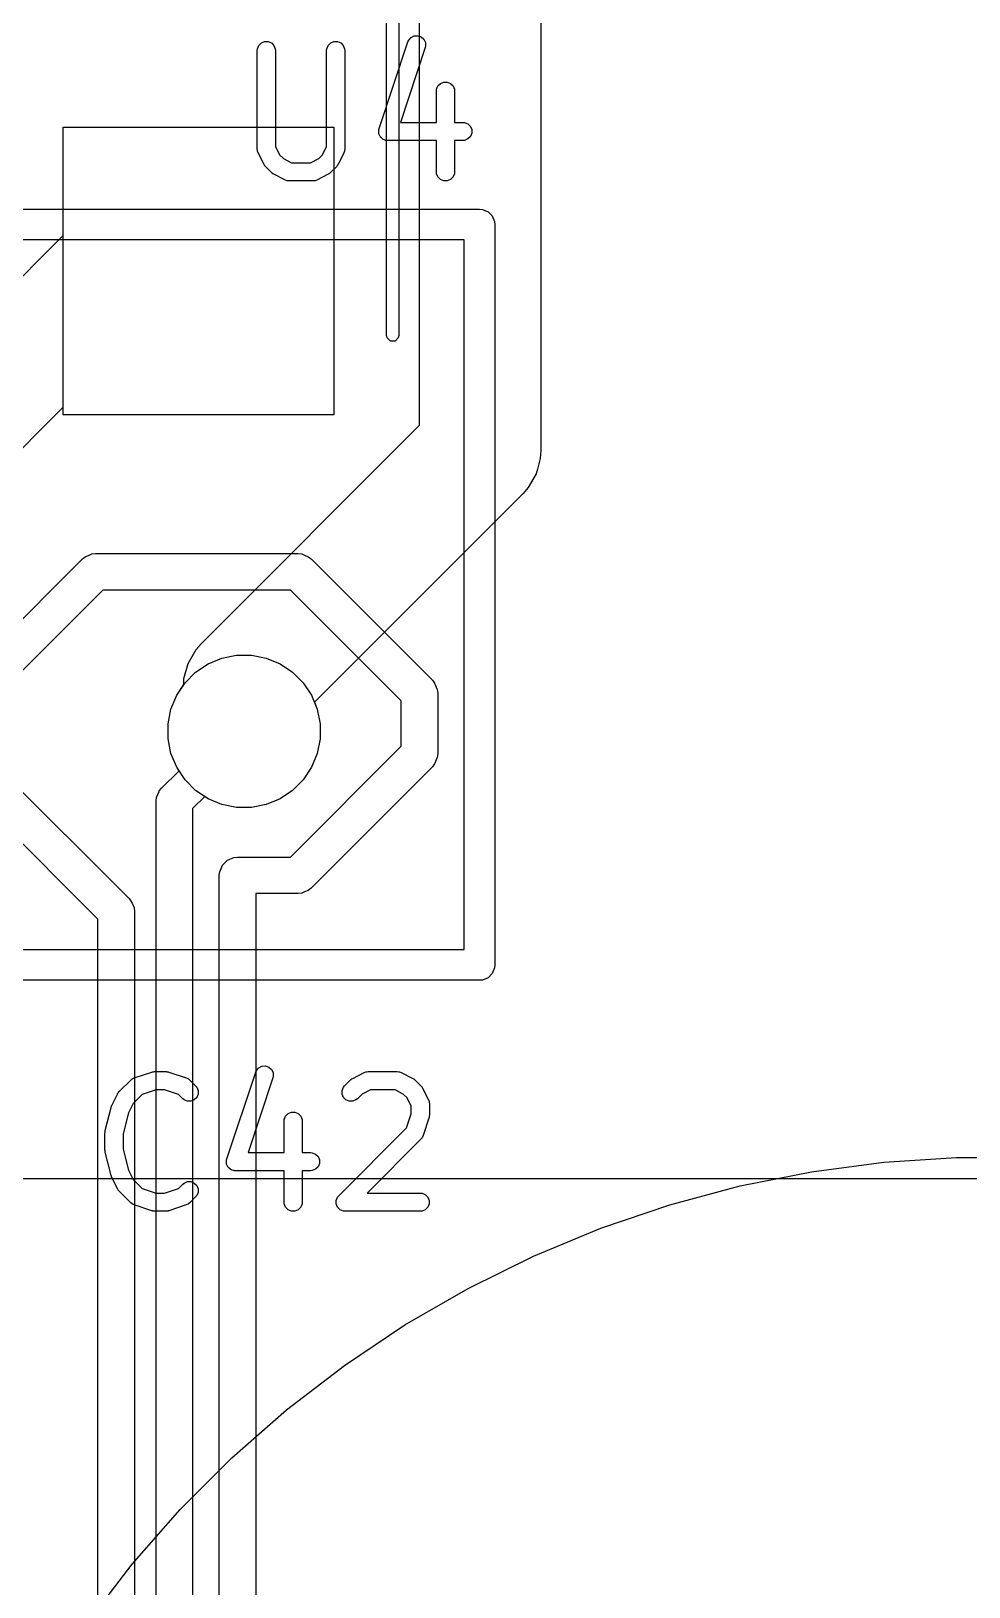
# Model space of a CAD drawing. Header units: inches. Extents: x 1.3 to 5.24, y -7.03 to -1.12.
# Drawn here: x 3.831 to 4.135, y -4.562 to -4.057 of the extents above; entities that cross this region are included whole.
import ezdxf

# ---------------------------------------------------------------- set-up
doc = ezdxf.new("R2010")
doc.units = ezdxf.units.IN
doc.header["$MEASUREMENT"] = 0
for name, color, linetype, true_color in [('B.Cu', 153, 'CONTINUOUS', 0x4d7fc4), ('B.Mask', 4, 'CONTINUOUS', 0x02ffee), ('B.Paste', 132, 'CONTINUOUS', 0x00c2c2), ('B.Silkscreen', 31, 'CONTINUOUS', 0xe8b2a7), ('F.Cu', 13, 'CONTINUOUS', 0xc83434), ('F.Mask', 201, 'CONTINUOUS', 0xd864ff), ('F.Silkscreen', 41, 'CONTINUOUS', 0xf2eda1), ('In1.Cu', 91, 'CONTINUOUS', 0x7fc87f), ('In2.Cu', 33, 'CONTINUOUS', 0xce7d2c)]:
    doc.layers.add(name, color=color, linetype=linetype, true_color=true_color)

msp = doc.modelspace()

# ---------------------------------------------------------------- linework, layer by layer
at = {"layer": 'B.Cu', "linetype": 'CONTINUOUS'}
for p, q in [((3.99606, -4.03161), (3.99606, -4.19291)), ((3.95669, -4.18476), (3.95669, -4.03976)), ((3.84111, -4.12318), (3.84111, -4.08807)), ((3.84111, -4.08807), (3.9289, -4.08807)), ((3.9289, -4.08807), (3.9289, -4.18138)), ((3.78587, -4.17842), (3.84111, -4.12318)), ((3.84111, -4.17886), (3.81947, -4.20049)), ((3.84111, -4.18138), (3.84111, -4.17886)), ((3.9289, -4.18138), (3.84111, -4.18138)), ((3.88587, -4.25559), (3.95669, -4.18476)), ((3.99606, -4.19291), (3.99589, -4.19548)), ((3.99589, -4.19548), (3.99496, -4.19898)), ((3.99589, -4.19548), (3.99589, -4.19548)), ((3.99456, -4.20045), (3.992, -4.2049)), ((3.99496, -4.19898), (3.99456, -4.20045)), ((3.9903, -4.20683), (3.92259, -4.27454)), ((3.99199, -4.2049), (3.9903, -4.20683)), ((3.992, -4.2049), (3.99199, -4.2049)), ((3.8816, -4.26197), (3.88417, -4.25752)), ((3.88417, -4.25752), (3.88587, -4.25559)), ((3.88027, -4.26694), (3.8816, -4.26197)), ((3.87791, -4.2723), (3.88027, -4.26878)), ((3.88027, -4.26878), (3.88027, -4.26694)), ((3.87605, -4.2768), (3.87791, -4.2723)), ((3.92259, -4.27454), (3.92352, -4.2768)), ((3.8751, -4.28156), (3.87605, -4.2768)), ((3.92352, -4.2768), (3.92447, -4.28156)), ((3.8751, -4.28643), (3.8751, -4.28156)), ((3.92447, -4.28156), (3.92447, -4.28643)), ((3.87605, -4.2912), (3.8751, -4.28643)), ((3.92447, -4.28643), (3.92352, -4.2912)), ((3.87791, -4.29569), (3.87605, -4.2912)), ((3.92352, -4.2912), (3.92166, -4.29569)), ((3.88061, -4.29973), (3.87791, -4.29569)), ((3.88405, -4.30317), (3.88061, -4.29973)), ((3.91896, -4.29973), (3.91552, -4.30317)), ((3.92166, -4.29569), (3.91896, -4.29973)), ((3.88809, -4.30587), (3.88405, -4.30317)), ((3.91552, -4.30317), (3.91148, -4.30587)), ((3.89259, -4.30773), (3.88809, -4.30587)), ((3.89736, -4.30868), (3.89259, -4.30773)), ((3.90222, -4.30868), (3.89736, -4.30868)), ((3.90699, -4.30773), (3.90222, -4.30868)), ((3.91148, -4.30587), (3.90699, -4.30773)), ((3.82669, -4.42913), (4.27503, -4.42913))]:
    msp.add_line(p, q, dxfattribs=at)
at = {"layer": 'B.Mask', "linetype": 'CONTINUOUS'}
for p, q in [((3.84111, -4.18138), (3.84111, -4.08807)), ((3.84111, -4.08807), (3.9289, -4.08807)), ((3.9289, -4.08807), (3.9289, -4.18138)), ((3.9289, -4.18138), (3.84111, -4.18138)), ((3.89259, -4.26026), (3.89736, -4.25931)), ((3.89736, -4.25931), (3.90222, -4.25931)), ((3.90222, -4.25931), (3.90699, -4.26026)), ((3.88405, -4.26482), (3.88809, -4.26212)), ((3.88809, -4.26212), (3.89259, -4.26026)), ((3.90699, -4.26026), (3.91148, -4.26212)), ((3.91148, -4.26212), (3.91552, -4.26482)), ((3.87791, -4.2723), (3.88061, -4.26826)), ((3.88061, -4.26826), (3.88405, -4.26482)), ((3.91552, -4.26482), (3.91896, -4.26826)), ((3.91896, -4.26826), (3.92166, -4.2723)), ((3.87605, -4.2768), (3.87791, -4.2723)), ((3.92166, -4.2723), (3.92352, -4.2768)), ((3.8751, -4.28156), (3.87605, -4.2768)), ((3.92352, -4.2768), (3.92447, -4.28156)), ((3.8751, -4.28643), (3.8751, -4.28156)), ((3.92447, -4.28156), (3.92447, -4.28643)), ((3.87605, -4.2912), (3.8751, -4.28643)), ((3.92447, -4.28643), (3.92352, -4.2912)), ((3.87791, -4.29569), (3.87605, -4.2912)), ((3.92352, -4.2912), (3.92166, -4.29569)), ((3.88061, -4.29973), (3.87791, -4.29569)), ((3.88405, -4.30317), (3.88061, -4.29973)), ((3.91896, -4.29973), (3.91552, -4.30317)), ((3.92166, -4.29569), (3.91896, -4.29973)), ((3.88809, -4.30587), (3.88405, -4.30317)), ((3.91552, -4.30317), (3.91148, -4.30587)), ((3.89259, -4.30773), (3.88809, -4.30587)), ((3.89736, -4.30868), (3.89259, -4.30773)), ((3.90222, -4.30868), (3.89736, -4.30868)), ((3.90699, -4.30773), (3.90222, -4.30868)), ((3.91148, -4.30587), (3.90699, -4.30773))]:
    msp.add_line(p, q, dxfattribs=at)
at = {"layer": 'B.Paste', "linetype": 'CONTINUOUS'}
for p, q in [((3.84111, -4.18138), (3.84111, -4.08807)), ((3.84111, -4.08807), (3.9289, -4.08807)), ((3.9289, -4.08807), (3.9289, -4.18138)), ((3.9289, -4.18138), (3.84111, -4.18138))]:
    msp.add_line(p, q, dxfattribs=at)
at = {"layer": 'B.Silkscreen', "linetype": 'CONTINUOUS'}
for p, q in [((3.94997, -3.91937), (3.94997, -4.15559)), ((3.94603, -4.15559), (3.94603, -3.93709)), ((3.94618, -4.15634), (3.94603, -4.15559)), ((3.94725, -4.15741), (3.94618, -4.15634)), ((3.94875, -4.15741), (3.94725, -4.15741)), ((3.94982, -4.15634), (3.94875, -4.15741)), ((3.94997, -4.15559), (3.94982, -4.15634))]:
    msp.add_line(p, q, dxfattribs=at)
at = {"layer": 'F.Cu', "linetype": 'CONTINUOUS'}
for p, q in [((3.89259, -4.26026), (3.89736, -4.25931)), ((3.89736, -4.25931), (3.90222, -4.25931)), ((3.90222, -4.25931), (3.90699, -4.26026)), ((3.88405, -4.26482), (3.88809, -4.26212)), ((3.88809, -4.26212), (3.89259, -4.26026)), ((3.90699, -4.26026), (3.91148, -4.26212)), ((3.91148, -4.26212), (3.91552, -4.26482)), ((3.87791, -4.2723), (3.88061, -4.26826)), ((3.88061, -4.26826), (3.88405, -4.26482)), ((3.91552, -4.26482), (3.91896, -4.26826)), ((3.91896, -4.26826), (3.92166, -4.2723)), ((3.87605, -4.2768), (3.87791, -4.2723)), ((3.92166, -4.2723), (3.92352, -4.2768)), ((3.8751, -4.28156), (3.87605, -4.2768)), ((3.92352, -4.2768), (3.92447, -4.28156)), ((3.8751, -4.28643), (3.8751, -4.28156)), ((3.92447, -4.28156), (3.92447, -4.28643)), ((3.87605, -4.2912), (3.8751, -4.28643)), ((3.92447, -4.28643), (3.92352, -4.2912)), ((3.87791, -4.29569), (3.87605, -4.2912)), ((3.92352, -4.2912), (3.92166, -4.29569)), ((3.88061, -4.29973), (3.87791, -4.29569)), ((3.88405, -4.30317), (3.88061, -4.29973)), ((3.91896, -4.29973), (3.91552, -4.30317)), ((3.92166, -4.29569), (3.91896, -4.29973)), ((3.88809, -4.30587), (3.88405, -4.30317)), ((3.91552, -4.30317), (3.91148, -4.30587)), ((3.89259, -4.30773), (3.88809, -4.30587)), ((3.89736, -4.30868), (3.89259, -4.30773)), ((3.90222, -4.30868), (3.89736, -4.30868)), ((3.90699, -4.30773), (3.90222, -4.30868)), ((3.91148, -4.30587), (3.90699, -4.30773)), ((3.5537, -4.42913), (4.31642, -4.42913))]:
    msp.add_line(p, q, dxfattribs=at)
at = {"layer": 'F.Mask', "linetype": 'CONTINUOUS'}
for p, q in [((3.89259, -4.26026), (3.89736, -4.25931)), ((3.89736, -4.25931), (3.90222, -4.25931)), ((3.90222, -4.25931), (3.90699, -4.26026)), ((3.88405, -4.26482), (3.88809, -4.26212)), ((3.88809, -4.26212), (3.89259, -4.26026)), ((3.90699, -4.26026), (3.91148, -4.26212)), ((3.91148, -4.26212), (3.91552, -4.26482)), ((3.87791, -4.2723), (3.88061, -4.26826)), ((3.88061, -4.26826), (3.88405, -4.26482)), ((3.91552, -4.26482), (3.91896, -4.26826)), ((3.91896, -4.26826), (3.92166, -4.2723)), ((3.87605, -4.2768), (3.87791, -4.2723)), ((3.92166, -4.2723), (3.92352, -4.2768)), ((3.8751, -4.28156), (3.87605, -4.2768)), ((3.92352, -4.2768), (3.92447, -4.28156)), ((3.8751, -4.28643), (3.8751, -4.28156)), ((3.92447, -4.28156), (3.92447, -4.28643)), ((3.87605, -4.2912), (3.8751, -4.28643)), ((3.92447, -4.28643), (3.92352, -4.2912)), ((3.87791, -4.29569), (3.87605, -4.2912)), ((3.92352, -4.2912), (3.92166, -4.29569)), ((3.88061, -4.29973), (3.87791, -4.29569)), ((3.88405, -4.30317), (3.88061, -4.29973)), ((3.91896, -4.29973), (3.91552, -4.30317)), ((3.92166, -4.29569), (3.91896, -4.29973)), ((3.88809, -4.30587), (3.88405, -4.30317)), ((3.91552, -4.30317), (3.91148, -4.30587)), ((3.89259, -4.30773), (3.88809, -4.30587)), ((3.89736, -4.30868), (3.89259, -4.30773)), ((3.90222, -4.30868), (3.89736, -4.30868)), ((3.90699, -4.30773), (3.90222, -4.30868)), ((3.91148, -4.30587), (3.90699, -4.30773))]:
    msp.add_line(p, q, dxfattribs=at)
at = {"layer": 'F.Silkscreen', "linetype": 'CONTINUOUS'}
for p, q in [((3.90412, -4.06261), (3.90456, -4.06154)), ((3.90456, -4.06154), (3.90537, -4.06073)), ((3.90537, -4.06073), (3.90644, -4.06029)), ((3.90644, -4.06029), (3.90759, -4.06029)), ((3.90759, -4.06029), (3.90865, -4.06073)), ((3.90865, -4.06073), (3.90947, -4.06154)), ((3.90947, -4.06154), (3.90991, -4.06261)), ((3.92661, -4.06261), (3.92705, -4.06154)), ((3.92705, -4.06154), (3.92787, -4.06073)), ((3.92787, -4.06073), (3.92893, -4.06029)), ((3.92893, -4.06029), (3.93008, -4.06029)), ((3.93008, -4.06029), (3.93115, -4.06073)), ((3.93115, -4.06073), (3.93196, -4.06154)), ((3.93196, -4.06154), (3.9324, -4.06261)), ((3.94358, -4.08849), (3.95295, -4.06037)), ((3.95856, -4.06224), (3.95048, -4.08648)), ((3.95295, -4.06037), (3.95319, -4.05984)), ((3.95319, -4.05984), (3.95395, -4.05897)), ((3.95395, -4.05897), (3.95498, -4.05846)), ((3.95498, -4.05846), (3.95612, -4.05838)), ((3.95612, -4.05838), (3.95722, -4.05874)), ((3.95722, -4.05874), (3.95809, -4.0595)), ((3.95809, -4.0595), (3.9586, -4.06053)), ((3.95869, -4.06168), (3.95856, -4.06224)), ((3.9586, -4.06053), (3.95869, -4.06168)), ((3.90406, -4.06318), (3.90412, -4.06261)), ((3.90406, -4.09505), (3.90406, -4.06318)), ((3.90991, -4.06261), (3.90996, -4.06318)), ((3.90996, -4.06318), (3.90996, -4.09436)), ((3.92656, -4.06318), (3.92661, -4.06261)), ((3.92656, -4.09436), (3.92656, -4.06318)), ((3.9324, -4.06261), (3.93246, -4.06318)), ((3.93246, -4.06318), (3.93246, -4.09505)), ((3.96218, -4.07631), (3.96223, -4.07573)), ((3.96218, -4.08648), (3.96218, -4.07631)), ((3.96223, -4.07573), (3.96267, -4.07466)), ((3.96267, -4.07466), (3.96349, -4.07385)), ((3.96349, -4.07385), (3.96455, -4.07341)), ((3.96455, -4.07341), (3.96571, -4.07341)), ((3.96571, -4.07341), (3.96677, -4.07385)), ((3.96677, -4.07385), (3.96758, -4.07466)), ((3.96758, -4.07466), (3.96803, -4.07573)), ((3.96803, -4.07573), (3.96808, -4.07631)), ((3.96808, -4.07631), (3.96808, -4.08648)), ((3.95048, -4.08648), (3.96218, -4.08648)), ((3.96808, -4.08648), (3.97075, -4.08648)), ((3.97075, -4.08648), (3.97133, -4.08653)), ((3.97133, -4.08653), (3.97239, -4.08697)), ((3.97239, -4.08697), (3.97321, -4.08779)), ((3.97321, -4.08779), (3.97365, -4.08885)), ((3.94345, -4.08906), (3.94349, -4.08891)), ((3.94349, -4.08953), (3.94345, -4.08906)), ((3.94349, -4.08885), (3.94352, -4.08878)), ((3.94349, -4.08891), (3.94349, -4.08885)), ((3.94349, -4.09), (3.94349, -4.08953)), ((3.94353, -4.0901), (3.94349, -4.09)), ((3.94352, -4.08878), (3.94358, -4.08849)), ((3.94353, -4.09021), (3.94353, -4.0901)), ((3.94375, -4.09063), (3.94353, -4.09021)), ((3.94393, -4.09107), (3.94375, -4.09063)), ((3.944, -4.09114), (3.94393, -4.09107)), ((3.94405, -4.09124), (3.944, -4.09114)), ((3.94441, -4.09155), (3.94405, -4.09124)), ((3.94474, -4.09188), (3.94441, -4.09155)), ((3.94484, -4.09192), (3.94474, -4.09188)), ((3.94492, -4.09199), (3.94484, -4.09192)), ((3.94537, -4.09214), (3.94492, -4.09199)), ((3.94581, -4.09232), (3.94537, -4.09214)), ((3.94596, -4.09234), (3.94581, -4.09232)), ((3.94601, -4.09236), (3.94596, -4.09234)), ((3.94609, -4.09235), (3.94601, -4.09236)), ((3.94638, -4.09238), (3.94609, -4.09235)), ((3.96218, -4.09238), (3.94638, -4.09238)), ((3.96218, -4.10255), (3.96218, -4.09238)), ((3.97075, -4.09238), (3.96808, -4.09238)), ((3.96808, -4.09238), (3.96808, -4.10255)), ((3.97133, -4.09232), (3.97075, -4.09238)), ((3.97239, -4.09188), (3.97133, -4.09232)), ((3.97321, -4.09107), (3.97239, -4.09188)), ((3.97365, -4.09), (3.97321, -4.09107)), ((3.97365, -4.08885), (3.97365, -4.09)), ((3.90412, -4.09563), (3.90406, -4.09505)), ((3.90416, -4.09573), (3.90412, -4.09563)), ((3.90416, -4.09583), (3.90416, -4.09573)), ((3.90437, -4.09637), (3.90416, -4.09583)), ((3.90625, -4.10012), (3.90437, -4.09637)), ((3.90996, -4.09436), (3.91131, -4.09705)), ((3.91131, -4.09705), (3.91251, -4.09825)), ((3.92401, -4.09825), (3.92521, -4.09705)), ((3.92521, -4.09705), (3.92656, -4.09436)), ((3.93215, -4.09637), (3.93028, -4.10012)), ((3.93236, -4.09583), (3.93215, -4.09637)), ((3.9324, -4.09563), (3.93236, -4.09573)), ((3.93236, -4.09573), (3.93236, -4.09583)), ((3.93246, -4.09505), (3.9324, -4.09563)), ((3.9064, -4.10037), (3.90625, -4.10012)), ((3.90643, -4.10044), (3.9064, -4.10037)), ((3.9065, -4.10052), (3.90643, -4.10044)), ((3.90655, -4.10061), (3.9065, -4.10052)), ((3.90661, -4.10066), (3.90655, -4.10061)), ((3.9068, -4.10089), (3.90661, -4.10066)), ((3.90867, -4.10277), (3.9068, -4.10089)), ((3.9089, -4.10295), (3.90867, -4.10277)), ((3.90895, -4.10301), (3.9089, -4.10295)), ((3.91251, -4.09825), (3.91521, -4.0996)), ((3.91521, -4.0996), (3.92131, -4.0996)), ((3.92131, -4.0996), (3.92401, -4.09825)), ((3.92762, -4.10295), (3.92757, -4.10301)), ((3.92785, -4.10277), (3.92762, -4.10295)), ((3.92972, -4.10089), (3.92785, -4.10277)), ((3.92991, -4.10066), (3.92972, -4.10089)), ((3.92997, -4.10061), (3.92991, -4.10066)), ((3.93002, -4.10052), (3.92997, -4.10061)), ((3.93009, -4.10044), (3.93002, -4.10052)), ((3.93012, -4.10037), (3.93009, -4.10044)), ((3.93028, -4.10012), (3.93012, -4.10037)), ((3.96223, -4.10313), (3.96218, -4.10255)), ((3.96808, -4.10255), (3.96803, -4.10313)), ((3.90904, -4.10307), (3.90895, -4.10301)), ((3.90912, -4.10313), (3.90904, -4.10307)), ((3.90919, -4.10316), (3.90912, -4.10313)), ((3.90944, -4.10332), (3.90919, -4.10316)), ((3.91319, -4.10519), (3.90944, -4.10332)), ((3.91373, -4.1054), (3.91319, -4.10519)), ((3.91384, -4.10541), (3.91373, -4.1054)), ((3.91393, -4.10545), (3.91384, -4.10541)), ((3.91451, -4.1055), (3.91393, -4.10545)), ((3.92201, -4.1055), (3.91451, -4.1055)), ((3.92259, -4.10545), (3.92201, -4.1055)), ((3.92268, -4.10541), (3.92259, -4.10545)), ((3.92279, -4.1054), (3.92268, -4.10541)), ((3.92333, -4.10519), (3.92279, -4.1054)), ((3.92708, -4.10332), (3.92333, -4.10519)), ((3.92733, -4.10316), (3.92708, -4.10332)), ((3.9274, -4.10313), (3.92733, -4.10316)), ((3.92748, -4.10307), (3.9274, -4.10313)), ((3.92757, -4.10301), (3.92748, -4.10307)), ((3.96267, -4.10419), (3.96223, -4.10313)), ((3.96349, -4.10501), (3.96267, -4.10419)), ((3.96455, -4.10545), (3.96349, -4.10501)), ((3.96571, -4.10545), (3.96455, -4.10545)), ((3.96677, -4.10501), (3.96571, -4.10545)), ((3.96758, -4.10419), (3.96677, -4.10501)), ((3.96803, -4.10313), (3.96758, -4.10419)), ((3.52341, -4.11463), (3.97616, -4.11463)), ((3.97616, -4.11463), (3.97714, -4.11472)), ((3.97714, -4.11472), (3.97894, -4.11547)), ((3.97894, -4.11547), (3.98032, -4.11685)), ((3.98032, -4.11685), (3.98107, -4.11865)), ((3.98107, -4.11865), (3.98116, -4.11963)), ((3.98116, -4.11963), (3.98116, -4.35978)), ((3.97116, -4.12463), (3.52841, -4.12463)), ((3.97116, -4.35478), (3.97116, -4.12463)), ((3.52841, -4.35478), (3.97116, -4.35478)), ((3.98116, -4.35978), (3.98107, -4.36076)), ((3.97616, -4.36478), (3.52341, -4.36478)), ((3.97714, -4.36469), (3.97616, -4.36478)), ((3.97894, -4.36394), (3.97714, -4.36469)), ((3.98032, -4.36256), (3.97894, -4.36394)), ((3.98107, -4.36076), (3.98032, -4.36256)), ((3.86415, -4.39645), (3.86978, -4.39457)), ((3.86978, -4.39457), (3.87006, -4.39451)), ((3.87006, -4.39451), (3.87013, -4.39448)), ((3.87013, -4.39448), (3.87024, -4.39447)), ((3.87024, -4.39447), (3.87034, -4.39445)), ((3.87034, -4.39445), (3.87042, -4.39445)), ((3.87042, -4.39445), (3.87071, -4.39442)), ((3.87071, -4.39442), (3.87446, -4.39442)), ((3.87446, -4.39442), (3.87475, -4.39445)), ((3.87475, -4.39445), (3.87483, -4.39445)), ((3.87483, -4.39445), (3.87493, -4.39447)), ((3.87493, -4.39447), (3.87503, -4.39448)), ((3.87503, -4.39448), (3.87511, -4.39451)), ((3.87511, -4.39451), (3.87539, -4.39457)), ((3.87539, -4.39457), (3.88102, -4.39645)), ((3.89415, -4.42269), (3.90353, -4.39457)), ((3.90353, -4.39457), (3.90376, -4.39404)), ((3.90376, -4.39404), (3.90452, -4.39317)), ((3.90452, -4.39317), (3.90555, -4.39265)), ((3.90555, -4.39265), (3.9067, -4.39257)), ((3.9067, -4.39257), (3.90779, -4.39293)), ((3.90779, -4.39293), (3.90866, -4.39369)), ((3.90866, -4.39369), (3.90918, -4.39472)), ((3.90918, -4.39472), (3.90926, -4.39587)), ((3.93501, -4.39661), (3.93875, -4.39473)), ((3.93875, -4.39473), (3.9393, -4.39453)), ((3.9393, -4.39453), (3.9394, -4.39452)), ((3.9394, -4.39452), (3.9395, -4.39448)), ((3.9395, -4.39448), (3.94008, -4.39442)), ((3.94008, -4.39442), (3.94945, -4.39442)), ((3.94945, -4.39442), (3.95003, -4.39448)), ((3.95003, -4.39448), (3.95012, -4.39452)), ((3.95012, -4.39452), (3.95023, -4.39453)), ((3.95023, -4.39453), (3.95077, -4.39473)), ((3.95077, -4.39473), (3.95452, -4.39661)), ((3.85925, -4.40091), (3.863, -4.39716)), ((3.863, -4.39716), (3.86344, -4.39679)), ((3.86344, -4.39679), (3.86354, -4.39675)), ((3.86354, -4.39675), (3.86362, -4.39668)), ((3.86362, -4.39668), (3.86415, -4.39645)), ((3.87119, -4.40033), (3.86668, -4.40183)), ((3.87398, -4.40033), (3.87119, -4.40033)), ((3.87849, -4.40183), (3.87398, -4.40033)), ((3.88102, -4.39645), (3.88155, -4.39668)), ((3.88155, -4.39668), (3.88163, -4.39675)), ((3.88163, -4.39675), (3.88172, -4.39679)), ((3.88172, -4.39679), (3.88217, -4.39716)), ((3.88217, -4.39716), (3.88405, -4.39904)), ((3.88405, -4.39904), (3.88441, -4.39948)), ((3.88441, -4.39948), (3.88485, -4.40055)), ((3.88485, -4.40055), (3.88485, -4.4017)), ((3.90913, -4.39643), (3.90105, -4.42067)), ((3.90926, -4.39587), (3.90913, -4.39643)), ((3.93155, -4.40055), (3.932, -4.39948)), ((3.93155, -4.4017), (3.93155, -4.40055)), ((3.932, -4.39948), (3.93236, -4.39904)), ((3.93236, -4.39904), (3.93424, -4.39716)), ((3.93424, -4.39716), (3.93446, -4.39698)), ((3.93446, -4.39698), (3.93452, -4.39692)), ((3.93452, -4.39692), (3.9346, -4.39686)), ((3.9346, -4.39686), (3.93469, -4.39679)), ((3.93469, -4.39679), (3.93476, -4.39676)), ((3.93476, -4.39676), (3.93501, -4.39661)), ((3.94077, -4.40033), (3.93807, -4.40168)), ((3.94875, -4.40033), (3.94077, -4.40033)), ((3.95145, -4.40168), (3.94875, -4.40033)), ((3.95452, -4.39661), (3.95477, -4.39676)), ((3.95477, -4.39676), (3.95484, -4.39679)), ((3.95484, -4.39679), (3.95492, -4.39686)), ((3.95492, -4.39686), (3.95501, -4.39692)), ((3.95501, -4.39692), (3.95506, -4.39698)), ((3.95506, -4.39698), (3.95529, -4.39716)), ((3.95529, -4.39716), (3.95716, -4.39904)), ((3.95716, -4.39904), (3.95735, -4.39926)), ((3.95735, -4.39926), (3.95741, -4.39931)), ((3.95741, -4.39931), (3.95746, -4.3994)), ((3.95746, -4.3994), (3.95753, -4.39948)), ((3.95753, -4.39948), (3.95756, -4.39956)), ((3.95756, -4.39956), (3.95771, -4.3998)), ((3.95771, -4.3998), (3.95959, -4.40355)), ((3.85661, -4.40597), (3.8567, -4.40573)), ((3.8567, -4.40573), (3.85679, -4.40549)), ((3.85679, -4.40549), (3.8568, -4.40547)), ((3.8568, -4.40547), (3.85682, -4.40543)), ((3.85682, -4.40543), (3.85869, -4.40168)), ((3.85869, -4.40168), (3.85885, -4.40143)), ((3.85885, -4.40143), (3.85888, -4.40136)), ((3.85888, -4.40136), (3.85895, -4.40128)), ((3.85895, -4.40128), (3.859, -4.40119)), ((3.859, -4.40119), (3.85906, -4.40114)), ((3.85906, -4.40114), (3.85925, -4.40091)), ((3.86376, -4.40475), (3.86225, -4.40778)), ((3.86668, -4.40183), (3.86376, -4.40475)), ((3.87987, -4.40321), (3.87849, -4.40183)), ((3.88032, -4.40358), (3.87987, -4.40321)), ((3.88138, -4.40402), (3.88032, -4.40358)), ((3.88253, -4.40402), (3.88138, -4.40402)), ((3.8836, -4.40358), (3.88253, -4.40402)), ((3.88441, -4.40276), (3.8836, -4.40358)), ((3.88485, -4.4017), (3.88441, -4.40276)), ((3.932, -4.40276), (3.93155, -4.4017)), ((3.93281, -4.40358), (3.932, -4.40276)), ((3.93388, -4.40402), (3.93281, -4.40358)), ((3.93503, -4.40402), (3.93388, -4.40402)), ((3.93609, -4.40358), (3.93503, -4.40402)), ((3.93654, -4.40321), (3.93609, -4.40358)), ((3.93807, -4.40168), (3.93654, -4.40321)), ((3.95265, -4.40287), (3.95145, -4.40168)), ((3.954, -4.40557), (3.95265, -4.40287)), ((3.954, -4.40814), (3.954, -4.40557)), ((3.95959, -4.40355), (3.9598, -4.40409)), ((3.9598, -4.40409), (3.9598, -4.4042)), ((3.9598, -4.4042), (3.95984, -4.4043)), ((3.95984, -4.4043), (3.9599, -4.40487)), ((3.9599, -4.40487), (3.9599, -4.40862)), ((3.85472, -4.41353), (3.8566, -4.40603)), ((3.8566, -4.40603), (3.85661, -4.40599)), ((3.85661, -4.40599), (3.85661, -4.40597)), ((3.86225, -4.40778), (3.86054, -4.41461)), ((3.91275, -4.4105), (3.91281, -4.40992)), ((3.91275, -4.42067), (3.91275, -4.4105)), ((3.91281, -4.40992), (3.91325, -4.40886)), ((3.91325, -4.40886), (3.91406, -4.40804)), ((3.91406, -4.40804), (3.91513, -4.4076)), ((3.91513, -4.4076), (3.91628, -4.4076)), ((3.91628, -4.4076), (3.91734, -4.40804)), ((3.91734, -4.40804), (3.91816, -4.40886)), ((3.91816, -4.40886), (3.9186, -4.40992)), ((3.9186, -4.40992), (3.91866, -4.4105)), ((3.91866, -4.4105), (3.91866, -4.42067)), ((3.95249, -4.41265), (3.954, -4.40814)), ((3.95975, -4.40956), (3.95787, -4.41518)), ((3.95981, -4.40927), (3.95975, -4.40956)), ((3.95984, -4.4092), (3.95981, -4.40927)), ((3.95985, -4.40909), (3.95984, -4.4092)), ((3.95988, -4.40899), (3.95985, -4.40909)), ((3.9599, -4.40862), (3.95987, -4.40891)), ((3.95987, -4.40891), (3.95988, -4.40899)), ((3.85463, -4.41425), (3.85464, -4.41415)), ((3.85463, -4.41987), (3.85463, -4.41425)), ((3.85464, -4.4141), (3.85467, -4.41389)), ((3.85464, -4.41415), (3.85464, -4.4141)), ((3.85467, -4.41389), (3.85469, -4.41367)), ((3.85469, -4.41367), (3.85471, -4.41363)), ((3.85471, -4.41363), (3.85472, -4.41353)), ((3.86054, -4.41461), (3.86054, -4.41951)), ((3.93049, -4.43466), (3.95249, -4.41265)), ((3.95757, -4.41579), (3.95753, -4.41589)), ((3.95764, -4.41571), (3.95757, -4.41579)), ((3.95787, -4.41518), (3.95764, -4.41571)), ((3.85464, -4.41997), (3.85463, -4.41987)), ((3.85464, -4.42002), (3.85464, -4.41997)), ((3.85467, -4.42023), (3.85464, -4.42002)), ((3.85469, -4.42045), (3.85467, -4.42023)), ((3.85471, -4.42049), (3.85469, -4.42045)), ((3.85472, -4.42059), (3.85471, -4.42049)), ((3.8566, -4.42809), (3.85472, -4.42059)), ((3.86054, -4.41951), (3.86225, -4.42634)), ((3.90105, -4.42067), (3.91275, -4.42067)), ((3.91866, -4.42067), (3.92133, -4.42067)), ((3.92133, -4.42067), (3.9219, -4.42073)), ((3.9219, -4.42073), (3.92297, -4.42117)), ((3.95716, -4.41634), (3.9397, -4.43379)), ((3.95753, -4.41589), (3.95716, -4.41634)), ((3.89403, -4.42325), (3.89406, -4.4231)), ((3.89406, -4.42372), (3.89403, -4.42325)), ((3.89406, -4.42305), (3.89409, -4.42297)), ((3.89406, -4.4231), (3.89406, -4.42305)), ((3.89406, -4.4242), (3.89406, -4.42372)), ((3.8941, -4.4243), (3.89406, -4.4242)), ((3.89409, -4.42297), (3.89415, -4.42269)), ((3.89411, -4.4244), (3.8941, -4.4243)), ((3.89432, -4.42482), (3.89411, -4.4244)), ((3.8945, -4.42526), (3.89432, -4.42482)), ((3.89458, -4.42534), (3.8945, -4.42526)), ((3.89462, -4.42543), (3.89458, -4.42534)), ((3.89498, -4.42574), (3.89462, -4.42543)), ((3.89532, -4.42608), (3.89498, -4.42574)), ((3.92297, -4.42117), (3.92378, -4.42198)), ((3.92378, -4.42526), (3.92297, -4.42608)), ((3.92378, -4.42198), (3.92422, -4.42305)), ((3.92422, -4.4242), (3.92378, -4.42526)), ((3.92422, -4.42305), (3.92422, -4.4242)), ((4.08395, -4.42687), (4.1074, -4.42379)), ((4.1074, -4.42379), (4.131, -4.42224)), ((4.131, -4.42224), (4.15465, -4.42224)), ((3.85661, -4.42813), (3.8566, -4.42809)), ((3.85661, -4.42815), (3.85661, -4.42813)), ((3.8567, -4.42839), (3.85661, -4.42815)), ((3.85679, -4.42863), (3.8567, -4.42839)), ((3.8568, -4.42865), (3.85679, -4.42863)), ((3.85682, -4.42869), (3.8568, -4.42865)), ((3.85869, -4.43244), (3.85682, -4.42869)), ((3.86225, -4.42634), (3.86376, -4.42937)), ((3.86376, -4.42937), (3.86668, -4.43229)), ((3.87849, -4.43229), (3.87987, -4.43091)), ((3.87987, -4.43091), (3.88032, -4.43054)), ((3.88032, -4.43054), (3.88138, -4.4301)), ((3.88138, -4.4301), (3.88253, -4.4301)), ((3.88253, -4.4301), (3.8836, -4.43054)), ((3.8836, -4.43054), (3.88441, -4.43135)), ((3.89541, -4.42612), (3.89532, -4.42608)), ((3.89549, -4.42619), (3.89541, -4.42612)), ((3.89594, -4.42634), (3.89549, -4.42619)), ((3.89638, -4.42652), (3.89594, -4.42634)), ((3.89653, -4.42653), (3.89638, -4.42652)), ((3.89659, -4.42655), (3.89653, -4.42653)), ((3.89666, -4.42655), (3.89659, -4.42655)), ((3.89696, -4.42657), (3.89666, -4.42655)), ((3.91275, -4.42657), (3.89696, -4.42657)), ((3.91275, -4.43674), (3.91275, -4.42657)), ((3.92133, -4.42657), (3.91866, -4.42657)), ((3.91866, -4.42657), (3.91866, -4.43674)), ((3.9219, -4.42652), (3.92133, -4.42657)), ((3.92297, -4.42608), (3.9219, -4.42652)), ((4.06076, -4.43149), (4.08395, -4.42687)), ((3.85885, -4.43269), (3.85869, -4.43244)), ((3.85888, -4.43276), (3.85885, -4.43269)), ((3.85895, -4.43284), (3.85888, -4.43276)), ((3.859, -4.43293), (3.85895, -4.43284)), ((3.85906, -4.43298), (3.859, -4.43293)), ((3.85925, -4.43321), (3.85906, -4.43298)), ((3.863, -4.43696), (3.85925, -4.43321)), ((3.86668, -4.43229), (3.87119, -4.43379)), ((3.87119, -4.43379), (3.87398, -4.43379)), ((3.87398, -4.43379), (3.87849, -4.43229)), ((3.88405, -4.43508), (3.88217, -4.43696)), ((3.88441, -4.43464), (3.88405, -4.43508)), ((3.88441, -4.43135), (3.88485, -4.43242)), ((3.88485, -4.43357), (3.88441, -4.43464)), ((3.88485, -4.43242), (3.88485, -4.43357)), ((3.92968, -4.43617), (3.93012, -4.4351)), ((3.93012, -4.4351), (3.93049, -4.43466)), ((3.9397, -4.43379), (3.95695, -4.43379)), ((3.95695, -4.43379), (3.95752, -4.43385)), ((3.95752, -4.43385), (3.95859, -4.43429)), ((3.95859, -4.43429), (3.9594, -4.4351)), ((3.9594, -4.4351), (3.95984, -4.43617)), ((4.03791, -4.43761), (4.06076, -4.43149)), ((3.86344, -4.43733), (3.863, -4.43696)), ((3.86354, -4.43737), (3.86344, -4.43733)), ((3.86362, -4.43744), (3.86354, -4.43737)), ((3.86415, -4.43767), (3.86362, -4.43744)), ((3.86978, -4.43955), (3.86415, -4.43767)), ((3.87006, -4.43961), (3.86978, -4.43955)), ((3.87013, -4.43964), (3.87006, -4.43961)), ((3.87024, -4.43965), (3.87013, -4.43964)), ((3.87034, -4.43967), (3.87024, -4.43965)), ((3.87042, -4.43967), (3.87034, -4.43967)), ((3.87071, -4.4397), (3.87042, -4.43967)), ((3.87446, -4.4397), (3.87071, -4.4397)), ((3.87475, -4.43967), (3.87446, -4.4397)), ((3.87483, -4.43967), (3.87475, -4.43967)), ((3.87493, -4.43965), (3.87483, -4.43967)), ((3.87503, -4.43964), (3.87493, -4.43965)), ((3.87511, -4.43961), (3.87503, -4.43964)), ((3.87539, -4.43955), (3.87511, -4.43961)), ((3.88102, -4.43767), (3.87539, -4.43955)), ((3.88155, -4.43744), (3.88102, -4.43767)), ((3.88163, -4.43737), (3.88155, -4.43744)), ((3.88172, -4.43733), (3.88163, -4.43737)), ((3.88217, -4.43696), (3.88172, -4.43733)), ((3.91281, -4.43732), (3.91275, -4.43674)), ((3.91325, -4.43839), (3.91281, -4.43732)), ((3.91406, -4.4392), (3.91325, -4.43839)), ((3.91513, -4.43964), (3.91406, -4.4392)), ((3.91628, -4.43964), (3.91513, -4.43964)), ((3.91734, -4.4392), (3.91628, -4.43964)), ((3.91816, -4.43839), (3.91734, -4.4392)), ((3.9186, -4.43732), (3.91816, -4.43839)), ((3.91866, -4.43674), (3.9186, -4.43732)), ((3.92968, -4.43732), (3.92968, -4.43617)), ((3.93012, -4.43839), (3.92968, -4.43732)), ((3.93094, -4.4392), (3.93012, -4.43839)), ((3.932, -4.43964), (3.93094, -4.4392)), ((3.93258, -4.4397), (3.932, -4.43964)), ((3.95695, -4.4397), (3.93258, -4.4397)), ((3.95752, -4.43964), (3.95695, -4.4397)), ((3.95859, -4.4392), (3.95752, -4.43964)), ((3.9594, -4.43839), (3.95859, -4.4392)), ((3.95984, -4.43732), (3.9594, -4.43839)), ((3.95984, -4.43617), (3.95984, -4.43732)), ((4.01552, -4.44521), (4.03791, -4.43761)), ((3.99367, -4.45426), (4.01552, -4.44521)), ((3.97246, -4.46472), (3.99367, -4.45426)), ((3.95197, -4.47655), (3.97246, -4.46472)), ((3.93231, -4.48969), (3.95197, -4.47655)), ((3.91355, -4.50409), (3.93231, -4.48969)), ((3.89576, -4.51968), (3.91355, -4.50409)), ((3.87904, -4.5364), (3.89576, -4.51968)), ((3.86345, -4.55418), (3.87904, -4.5364)), ((3.84905, -4.57295), (3.86345, -4.55418))]:
    msp.add_line(p, q, dxfattribs=at)
at = {"layer": 'In1.Cu', "linetype": 'CONTINUOUS'}
for p, q in [((3.89259, -4.26026), (3.89736, -4.25931)), ((3.89736, -4.25931), (3.90222, -4.25931)), ((3.90222, -4.25931), (3.90699, -4.26026)), ((3.88405, -4.26482), (3.88809, -4.26212)), ((3.88809, -4.26212), (3.89259, -4.26026)), ((3.90699, -4.26026), (3.91148, -4.26212)), ((3.91148, -4.26212), (3.91552, -4.26482)), ((3.87791, -4.2723), (3.88061, -4.26826)), ((3.88061, -4.26826), (3.88405, -4.26482)), ((3.91552, -4.26482), (3.91896, -4.26826)), ((3.91896, -4.26826), (3.92166, -4.2723)), ((3.87605, -4.2768), (3.87791, -4.2723)), ((3.92166, -4.2723), (3.92352, -4.2768)), ((3.8751, -4.28156), (3.87605, -4.2768)), ((3.92352, -4.2768), (3.92447, -4.28156)), ((3.8751, -4.28643), (3.8751, -4.28156)), ((3.92447, -4.28156), (3.92447, -4.28643)), ((3.87605, -4.2912), (3.8751, -4.28643)), ((3.92447, -4.28643), (3.92352, -4.2912)), ((3.87791, -4.29569), (3.87605, -4.2912)), ((3.92352, -4.2912), (3.92166, -4.29569)), ((3.88061, -4.29973), (3.87791, -4.29569)), ((3.88405, -4.30317), (3.88061, -4.29973)), ((3.91896, -4.29973), (3.91552, -4.30317)), ((3.92166, -4.29569), (3.91896, -4.29973)), ((3.88809, -4.30587), (3.88405, -4.30317)), ((3.91552, -4.30317), (3.91148, -4.30587)), ((3.89259, -4.30773), (3.88809, -4.30587)), ((3.89736, -4.30868), (3.89259, -4.30773)), ((3.90222, -4.30868), (3.89736, -4.30868)), ((3.90699, -4.30773), (3.90222, -4.30868)), ((3.91148, -4.30587), (3.90699, -4.30773))]:
    msp.add_line(p, q, dxfattribs=at)
at = {"layer": 'In2.Cu', "linetype": 'CONTINUOUS'}
for p, q in [((3.81258, -4.26285), (3.84732, -4.22811)), ((3.84732, -4.22811), (3.84822, -4.22737)), ((3.84822, -4.22737), (3.84947, -4.22686)), ((3.84947, -4.22686), (3.85035, -4.22649)), ((3.85035, -4.22649), (3.8515, -4.22638)), ((3.8515, -4.22638), (3.91732, -4.22638)), ((3.91732, -4.22638), (3.91847, -4.22649)), ((3.91847, -4.22649), (3.91936, -4.22686)), ((3.91936, -4.22686), (3.9206, -4.22737)), ((3.9206, -4.22737), (3.9215, -4.22811)), ((3.9215, -4.22811), (3.96087, -4.26748)), ((3.85395, -4.23819), (3.82093, -4.27121)), ((3.91488, -4.23819), (3.85395, -4.23819)), ((3.95079, -4.2741), (3.91488, -4.23819)), ((3.89259, -4.26026), (3.89736, -4.25931)), ((3.89736, -4.25931), (3.90222, -4.25931)), ((3.90222, -4.25931), (3.90699, -4.26026)), ((3.88405, -4.26482), (3.88809, -4.26212)), ((3.88809, -4.26212), (3.89259, -4.26026)), ((3.90699, -4.26026), (3.91148, -4.26212)), ((3.91148, -4.26212), (3.91552, -4.26482)), ((3.87791, -4.2723), (3.88061, -4.26826)), ((3.88061, -4.26826), (3.88405, -4.26482)), ((3.91552, -4.26482), (3.91896, -4.26826)), ((3.91896, -4.26826), (3.92166, -4.2723)), ((3.96087, -4.26748), (3.9616, -4.26837)), ((3.9616, -4.26837), (3.96161, -4.26838)), ((3.96161, -4.26838), (3.96248, -4.2705)), ((3.87605, -4.2768), (3.87791, -4.2723)), ((3.92166, -4.2723), (3.92352, -4.2768)), ((3.95079, -4.28889), (3.95079, -4.2741)), ((3.96248, -4.2705), (3.9626, -4.27165)), ((3.9626, -4.27165), (3.9626, -4.29134)), ((3.8751, -4.28156), (3.87605, -4.2768)), ((3.92352, -4.2768), (3.92447, -4.28156)), ((3.8751, -4.28643), (3.8751, -4.28156)), ((3.92447, -4.28156), (3.92447, -4.28643)), ((3.87605, -4.2912), (3.8751, -4.28643)), ((3.91488, -4.3248), (3.95079, -4.28889)), ((3.92447, -4.28643), (3.92352, -4.2912)), ((3.87791, -4.29569), (3.87605, -4.2912)), ((3.92352, -4.2912), (3.92166, -4.29569)), ((3.9616, -4.29462), (3.96087, -4.29551)), ((3.96248, -4.29249), (3.9616, -4.29462)), ((3.9626, -4.29134), (3.96248, -4.29249)), ((3.82093, -4.29679), (3.86244, -4.3383)), ((3.87299, -4.30244), (3.87865, -4.29679)), ((3.87865, -4.29679), (3.87791, -4.29569)), ((3.91896, -4.29973), (3.91552, -4.30317)), ((3.92166, -4.29569), (3.91896, -4.29973)), ((3.96087, -4.29551), (3.9215, -4.33488)), ((3.87137, -4.30547), (3.87218, -4.30351)), ((3.87218, -4.30351), (3.87226, -4.30334)), ((3.87226, -4.30334), (3.87299, -4.30244)), ((3.91552, -4.30317), (3.91148, -4.30587)), ((3.85236, -4.34492), (3.81258, -4.30514)), ((3.87126, -4.30662), (3.87137, -4.30547)), ((3.87126, -4.72275), (3.87126, -4.30662)), ((3.887, -4.30514), (3.88307, -4.30906)), ((3.88307, -4.30906), (3.88307, -4.7252)), ((3.88809, -4.30587), (3.887, -4.30514)), ((3.89259, -4.30773), (3.88809, -4.30587)), ((3.89736, -4.30868), (3.89259, -4.30773)), ((3.90222, -4.30868), (3.89736, -4.30868)), ((3.90699, -4.30773), (3.90222, -4.30868)), ((3.91148, -4.30587), (3.90699, -4.30773)), ((3.89436, -4.3258), (3.89649, -4.32492)), ((3.89649, -4.32492), (3.89764, -4.3248)), ((3.89764, -4.3248), (3.91488, -4.3248)), ((3.89173, -4.33071), (3.89185, -4.32956)), ((3.89185, -4.32956), (3.89273, -4.32743)), ((3.89273, -4.32743), (3.89436, -4.3258)), ((3.89173, -4.75149), (3.89173, -4.33071)), ((3.9215, -4.33488), (3.9206, -4.33562)), ((3.86244, -4.3383), (3.86318, -4.3392)), ((3.86318, -4.3392), (3.8634, -4.33972)), ((3.8634, -4.33972), (3.86406, -4.34133)), ((3.91732, -4.33661), (3.90354, -4.33661)), ((3.90354, -4.33661), (3.90354, -4.75394)), ((3.91847, -4.3365), (3.91732, -4.33661)), ((3.91936, -4.33614), (3.91847, -4.3365)), ((3.9206, -4.33562), (3.91936, -4.33614)), ((3.85236, -4.70228), (3.85236, -4.34492)), ((3.86406, -4.34133), (3.86417, -4.34248)), ((3.86417, -4.34248), (3.86417, -4.70472))]:
    msp.add_line(p, q, dxfattribs=at)

doc.saveas('drawing.dxf')
